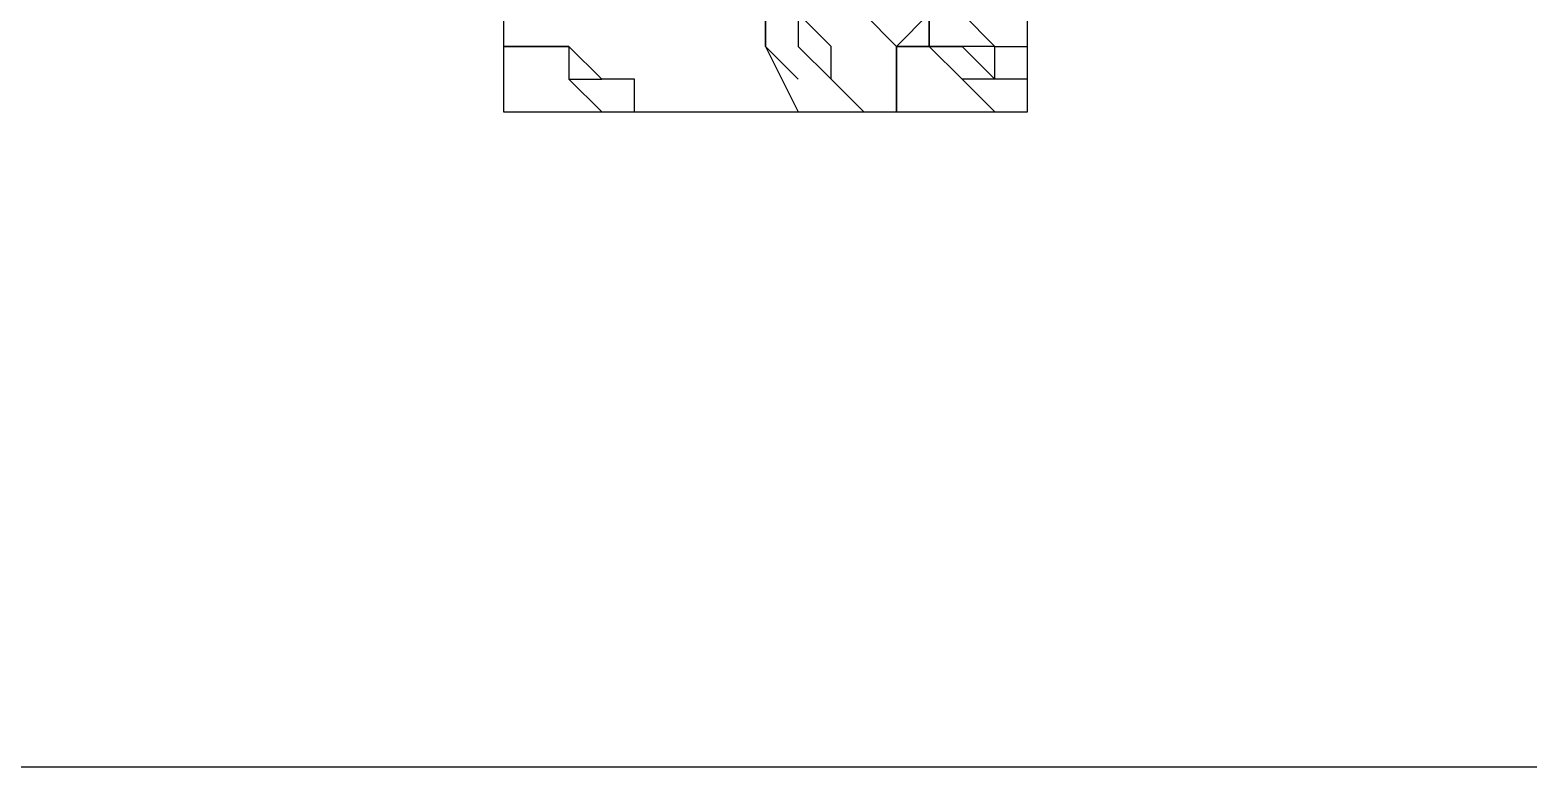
# Model space of a CAD drawing. Header units: millimetres. Extents: x 0 to 600, y 0 to 450.
# Drawn here: x 312.55 to 358.28, y 0 to 22.5 of the extents above; entities that cross this region are included whole.
import ezdxf

# ---------------------------------------------------------------- set-up
doc = ezdxf.new("R2010")
doc.units = ezdxf.units.MM
for name, color, linetype in [('border- do not edit', 2, 'Continuous'), ('Engraving', 1, 'Continuous'), ('External Cuts', 5, 'Continuous'), ('Layer 1', 7, 'Continuous')]:
    doc.layers.add(name, color=color, linetype=linetype)

msp = doc.modelspace()

# ---------------------------------------------------------------- linework, layer by layer
at = {"layer": 'border- do not edit'}
msp.add_line((600, 0), (0, 0), dxfattribs=at)
at = {"layer": 'Engraving'}
for p, q in [((335, 22), (335, 23)), ((335, 23), (335, 22)), ((336, 23), (336, 22)), ((337, 22), (336, 23)), ((338, 23), (339, 22)), ((339, 22), (340, 23)), ((340, 23), (340, 22)), ((340, 22), (340, 23)), ((341, 23), (342, 22)), ((327, 22), (328, 22)), ((329, 22), (327, 22)), ((328, 22), (328, 22)), ((328, 22), (329, 22)), ((329, 22), (329, 21)), ((330, 21), (329, 22)), ((336, 21), (335, 22)), ((335, 22), (336, 20)), ((336, 22), (337, 21)), ((337, 21), (337, 22)), ((339, 21), (339, 22)), ((339, 22), (339, 22)), ((339, 22), (339, 22)), ((339, 22), (339, 22)), ((339, 22), (339, 22)), ((339, 22), (339, 20)), ((340, 22), (339, 22)), ((339, 22), (339, 22)), ((339, 22), (339, 22)), ((339, 22), (339, 21)), ((339, 21), (339, 22)), ((339, 22), (340, 22)), ((340, 22), (340, 22)), ((340, 22), (341, 22)), ((341, 22), (340, 22)), ((341, 21), (340, 22)), ((340, 22), (340, 22)), ((340, 22), (340, 22)), ((340, 22), (340, 22)), ((340, 22), (341, 21)), ((341, 22), (341, 22)), ((341, 22), (342, 21)), ((342, 22), (341, 22)), ((341, 22), (341, 22)), ((342, 21), (342, 22)), ((342, 22), (342, 22)), ((342, 22), (343, 22)), ((329, 21), (330, 21)), ((330, 20), (329, 21)), ((329, 21), (329, 21)), ((329, 21), (329, 21)), ((329, 21), (330, 20)), ((330, 21), (330, 21)), ((331, 21), (330, 21)), ((330, 21), (330, 21)), ((331, 20), (331, 21)), ((337, 21), (338, 20)), ((338, 20), (337, 21)), ((339, 20), (339, 21)), ((339, 21), (339, 21)), ((339, 21), (339, 20)), ((339, 20), (339, 21)), ((342, 21), (341, 21)), ((341, 21), (341, 21)), ((341, 21), (342, 20)), ((343, 21), (342, 21))]:
    msp.add_line(p, q, dxfattribs=at)
at = {"layer": 'External Cuts'}
msp.add_lwpolyline([(295, 150), (295, 20), (311, 20), (311, 23), (327, 23), (327, 20), (343, 20), (343, 23), (359, 23), (359, 20), (375, 20), (375, 63)], dxfattribs=at)
at = {"layer": 'Layer 1'}
msp.add_line((338, 20), (338, 20), dxfattribs=at)

doc.saveas('drawing.dxf')
